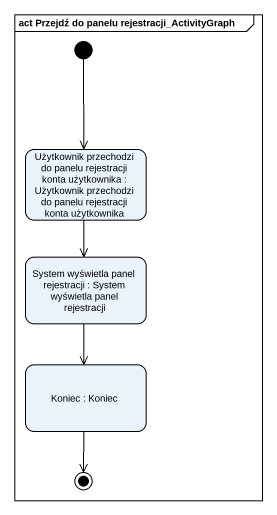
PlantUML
@startuml
mainframe act Przejdź do panelu rejestracji_ActivityGraph
hide empty description
state "Użytkownik przechodzi do panelu rejestracji konta użytkownika : Użytkownik przechodzi do panelu rejestracji konta użytkownika" as Użytkownik_przechodzi_do
state "System wyświetla panel rejestracji : System wyświetla panel rejestracji" as System_wyświetla_panel
state "Koniec : Koniec" as Koniec
[*] --> Użytkownik_przechodzi_do
Użytkownik_przechodzi_do --> System_wyświetla_panel
System_wyświetla_panel --> Koniec
Koniec --> [*]
@enduml
